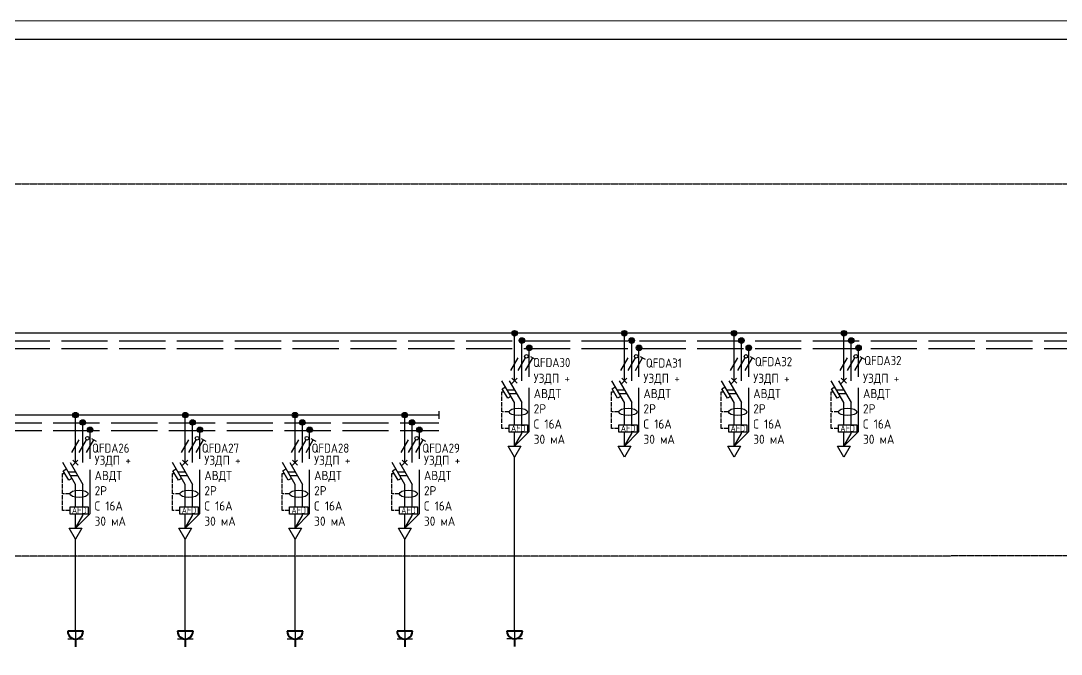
# Model space of a CAD drawing. Header units: millimetres. Extents: x -32 to 417638015, y -35 to 175284279.
# Drawn here: x 416453042 to 416481474, y 175224854 to 175242179 of the extents above; entities that cross this region are included whole.
import ezdxf
from ezdxf.enums import TextEntityAlignment as Align

# ---------------------------------------------------------------- set-up
doc = ezdxf.new("R2010")
doc.units = ezdxf.units.MM
doc.linetypes.add('ACAD_ISO02W100', pattern=[15, 12, -3])
doc.linetypes.add('DASHED2', pattern=[0.375, 0.25, -0.125])
for name, color, linetype in [('4_Однолинейная схема', 7, 'Continuous'), ('A-HATCH-WALL', 7, 'Continuous'), ('RAMKA', 7, 'Continuous')]:
    doc.layers.add(name, color=color, linetype=linetype)
doc.layers.add('ЭОМ_Розетки быт', color=5, linetype='Continuous', lineweight=30)
doc.styles.add('DS23_Isopeur', font='isocpeur.ttf')
doc.styles.add('gost 2.5', font='GOST_Common.ttf', dxfattribs={"width": 0.9, "height": 2.5})
doc.styles.add('GOST Common', font='GOST_Common.ttf', dxfattribs={"width": 0.9, "height": 350})
doc.styles.add('GOST Common ISO', font='GOST_Common.ttf', dxfattribs={"width": 0.9, "height": 2.5})
doc.styles.add('RAMKA', font='isocpeur.ttf', dxfattribs={"oblique": 15, "height": 5})
doc.styles.get("Standard").update_dxf_attribs({"font": 'arial.ttf'})

# ---------------------------------------------------------------- blocks, each defined once
blk = doc.blocks.new('*U521')
at = {"layer": '4_Однолинейная схема'}
blk.add_line((103000, 0), (0, 0), dxfattribs=at)
at = {"layer": '4_Однолинейная схема', "linetype": 'ACAD_ISO02W100', "ltscale": 100}
for p, q in [((0, -200), (103000, -200)), ((0, -400), (103000, -400))]:
    blk.add_line(p, q, dxfattribs=at)
blk = doc.blocks.new('*U1075')
at = {"lineweight": -2}
h = blk.add_hatch(color=256, dxfattribs=at)
h.dxf.hatch_style = 1
edge = h.paths.add_edge_path()
edge.add_arc((0, 0), 0.75, 0, 360)
at = {"layer": 'A-HATCH-WALL', "lineweight": -2}
h = blk.add_hatch(color=256, dxfattribs=at)
h.dxf.hatch_style = 1
edge = h.paths.add_edge_path()
edge.add_arc((2, -2), 0.75, 0, 360)
h = blk.add_hatch(color=256, dxfattribs=at)
h.dxf.hatch_style = 1
edge = h.paths.add_edge_path()
edge.add_arc((4, -4), 0.75, 0, 360)
at = {"lineweight": -2}
for points in [[(0, -13), (0, 0)], [(0, -25.05), (0, -19), (-3.46, -13)], [(-1.46, -13), (2, -19)], [(-0.73, -13.73), (0.69, -12.31)], [(0.71, -13.71), (-0.71, -12.29)], [(-0.98, -17.3), (-1.85, -17.8), (-3.35, -15.2), (-2.48, -14.7)], [(-2.02, -15.5), (-0.02, -15.5)], [(-1.44, -16.5), (0.56, -16.5)], [(0, -30.92), (0, -27.05)]]:
    blk.add_lwpolyline(points, dxfattribs=at)
at = {"linetype": 'ACAD_ISO02W100', "lineweight": -2}
for points in [[(2, -13), (2, -2)], [(4, -26.92), (4, -4)], [(2, -25.05), (2, -19)], [(0, -30.92), (4, -26.92)], [(0, -30.92), (2, -27.46), (2, -26.97)]]:
    blk.add_lwpolyline(points, dxfattribs=at)
at = {"color": 1, "lineweight": -2}
for points in [[(-1, -10.23), (1, -6.77)], [(1, -10.23), (3, -6.77)], [(3, -10.23), (5, -6.77)], [(4.35, -6.39), (5.65, -7.14)]]:
    blk.add_lwpolyline(points, dxfattribs=at)
at = {"color": 1, "linetype": 'ACAD_ISO02W100', "lineweight": -2, "ltscale": 0.1}
for points in [[(-3.5, -21.53), (-3.5, -21.53), (-3.5, -16), (-2.89, -16)], [(-1.5, -21.53), (-3.5, -21.53)], [(-1.5, -26.05), (-3.5, -26.05), (-3.5, -21.53)]]:
    blk.add_lwpolyline(points, dxfattribs=at)
at = {"lineweight": -2}
blk.add_lwpolyline([(0, -33.92), (-1.73, -30.92), (1.73, -30.92)], close=True, dxfattribs=at)
for centre in [(0, 0), (2, -2), (4, -4)]:
    blk.add_circle(centre, 0.75, dxfattribs=at)
at = {"color": 1, "lineweight": -2}
blk.add_circle((3.25, -6.33), 0.5, dxfattribs=at)
at = {"lineweight": -2}
blk.add_ellipse((1, -21.53), major_axis=(2.5, 0), ratio=0.4, dxfattribs=at)
at = {"style": 'GOST Common ISO', "width": 0.9}
blk.add_attdef('ФАЗА', text='', height=2.5, dxfattribs=at).set_placement((0, 2), align=Align.CENTER)
at = {"lineweight": -2}
blk.add_wipeout([(-1.49, -25.05), (3.5, -25.05), (3.5, -27.05), (-1.49, -27.05)], dxfattribs=at)
blk.add_lwpolyline([(3.5, -27.05), (-1.49, -27.05), (-1.49, -25.05), (3.5, -25.05)], close=True, dxfattribs=at)
at = {"lineweight": -2, "insert": (1, -26.05), "char_height": 1.75, "attachment_point": 5, "style": 'GOST Common ISO'}
blk.add_mtext_dynamic_manual_height_columns('AFD', width=4.9912, gutter_width=12.5, heights=[0], dxfattribs=at)
blk = doc.blocks.new('*U1082')
at = {"lineweight": -2}
h = blk.add_hatch(color=256, dxfattribs=at)
h.dxf.hatch_style = 1
edge = h.paths.add_edge_path()
edge.add_arc((0, 0), 0.75, 0, 360)
at = {"layer": 'A-HATCH-WALL', "lineweight": -2}
h = blk.add_hatch(color=256, dxfattribs=at)
h.dxf.hatch_style = 1
edge = h.paths.add_edge_path()
edge.add_arc((2, -2), 0.75, 0, 360)
h = blk.add_hatch(color=256, dxfattribs=at)
h.dxf.hatch_style = 1
edge = h.paths.add_edge_path()
edge.add_arc((4, -4), 0.75, 0, 360)
at = {"lineweight": -2}
for points in [[(0, -13), (0, 0)], [(0, -25.05), (0, -19), (-3.46, -13)], [(-1.46, -13), (2, -19)], [(-0.73, -13.73), (0.69, -12.31)], [(0.71, -13.71), (-0.71, -12.29)], [(-0.98, -17.3), (-1.85, -17.8), (-3.35, -15.2), (-2.48, -14.7)], [(-2.02, -15.5), (-0.02, -15.5)], [(-1.44, -16.5), (0.56, -16.5)], [(0, -30.92), (0, -27.05)]]:
    blk.add_lwpolyline(points, dxfattribs=at)
at = {"linetype": 'ACAD_ISO02W100', "lineweight": -2}
for points in [[(2, -13), (2, -2)], [(4, -26.92), (4, -4)], [(2, -25.05), (2, -19)], [(0, -30.92), (4, -26.92)], [(0, -30.92), (2, -27.46), (2, -26.97)]]:
    blk.add_lwpolyline(points, dxfattribs=at)
at = {"color": 1, "lineweight": -2}
for points in [[(-1, -10.23), (1, -6.77)], [(1, -10.23), (3, -6.77)], [(3, -10.23), (5, -6.77)], [(4.35, -6.39), (5.65, -7.14)]]:
    blk.add_lwpolyline(points, dxfattribs=at)
at = {"color": 1, "linetype": 'ACAD_ISO02W100', "lineweight": -2, "ltscale": 0.1}
for points in [[(-3.5, -21.53), (-3.5, -21.53), (-3.5, -16), (-2.89, -16)], [(-1.5, -21.53), (-3.5, -21.53)], [(-1.5, -26.05), (-3.5, -26.05), (-3.5, -21.53)]]:
    blk.add_lwpolyline(points, dxfattribs=at)
at = {"lineweight": -2}
blk.add_lwpolyline([(0, -33.92), (-1.73, -30.92), (1.73, -30.92)], close=True, dxfattribs=at)
for centre in [(0, 0), (2, -2), (4, -4)]:
    blk.add_circle(centre, 0.75, dxfattribs=at)
at = {"color": 1, "lineweight": -2}
blk.add_circle((3.25, -6.33), 0.5, dxfattribs=at)
at = {"lineweight": -2}
blk.add_ellipse((1, -21.53), major_axis=(2.5, 0), ratio=0.4, dxfattribs=at)
at = {"style": 'GOST Common ISO', "width": 0.9}
blk.add_attdef('ФАЗА', text='', height=2.5, dxfattribs=at).set_placement((0, 2), align=Align.CENTER)
at = {"lineweight": -2}
blk.add_wipeout([(-1.49, -25.05), (3.5, -25.05), (3.5, -27.05), (-1.49, -27.05)], dxfattribs=at)
blk.add_lwpolyline([(3.5, -27.05), (-1.49, -27.05), (-1.49, -25.05), (3.5, -25.05)], close=True, dxfattribs=at)
at = {"lineweight": -2, "insert": (1, -26.05), "char_height": 1.75, "attachment_point": 5, "style": 'GOST Common ISO'}
blk.add_mtext_dynamic_manual_height_columns('AFD', width=4.9912, gutter_width=12.5, heights=[0], dxfattribs=at)
blk = doc.blocks.new('*U1083')
at = {"lineweight": -2}
h = blk.add_hatch(color=256, dxfattribs=at)
h.dxf.hatch_style = 1
edge = h.paths.add_edge_path()
edge.add_arc((0, 0), 0.75, 0, 360)
at = {"layer": 'A-HATCH-WALL', "lineweight": -2}
h = blk.add_hatch(color=256, dxfattribs=at)
h.dxf.hatch_style = 1
edge = h.paths.add_edge_path()
edge.add_arc((2, -2), 0.75, 0, 360)
h = blk.add_hatch(color=256, dxfattribs=at)
h.dxf.hatch_style = 1
edge = h.paths.add_edge_path()
edge.add_arc((4, -4), 0.75, 0, 360)
at = {"lineweight": -2}
for points in [[(0, -13), (0, 0)], [(0, -25.05), (0, -19), (-3.46, -13)], [(-1.46, -13), (2, -19)], [(-0.73, -13.73), (0.69, -12.31)], [(0.71, -13.71), (-0.71, -12.29)], [(-0.98, -17.3), (-1.85, -17.8), (-3.35, -15.2), (-2.48, -14.7)], [(-2.02, -15.5), (-0.02, -15.5)], [(-1.44, -16.5), (0.56, -16.5)], [(0, -30.92), (0, -27.05)]]:
    blk.add_lwpolyline(points, dxfattribs=at)
at = {"linetype": 'ACAD_ISO02W100', "lineweight": -2}
for points in [[(2, -13), (2, -2)], [(4, -26.92), (4, -4)], [(2, -25.05), (2, -19)], [(0, -30.92), (4, -26.92)], [(0, -30.92), (2, -27.46), (2, -26.97)]]:
    blk.add_lwpolyline(points, dxfattribs=at)
at = {"color": 1, "lineweight": -2}
for points in [[(-1, -10.23), (1, -6.77)], [(1, -10.23), (3, -6.77)], [(3, -10.23), (5, -6.77)], [(4.35, -6.39), (5.65, -7.14)]]:
    blk.add_lwpolyline(points, dxfattribs=at)
at = {"color": 1, "linetype": 'ACAD_ISO02W100', "lineweight": -2, "ltscale": 0.1}
for points in [[(-3.5, -21.53), (-3.5, -21.53), (-3.5, -16), (-2.89, -16)], [(-1.5, -21.53), (-3.5, -21.53)], [(-1.5, -26.05), (-3.5, -26.05), (-3.5, -21.53)]]:
    blk.add_lwpolyline(points, dxfattribs=at)
at = {"lineweight": -2}
blk.add_lwpolyline([(0, -33.92), (-1.73, -30.92), (1.73, -30.92)], close=True, dxfattribs=at)
for centre in [(0, 0), (2, -2), (4, -4)]:
    blk.add_circle(centre, 0.75, dxfattribs=at)
at = {"color": 1, "lineweight": -2}
blk.add_circle((3.25, -6.33), 0.5, dxfattribs=at)
at = {"lineweight": -2}
blk.add_ellipse((1, -21.53), major_axis=(2.5, 0), ratio=0.4, dxfattribs=at)
at = {"style": 'GOST Common ISO', "width": 0.9}
blk.add_attdef('ФАЗА', text='', height=2.5, dxfattribs=at).set_placement((0, 2), align=Align.CENTER)
at = {"lineweight": -2}
blk.add_wipeout([(-1.49, -25.05), (3.5, -25.05), (3.5, -27.05), (-1.49, -27.05)], dxfattribs=at)
blk.add_lwpolyline([(3.5, -27.05), (-1.49, -27.05), (-1.49, -25.05), (3.5, -25.05)], close=True, dxfattribs=at)
at = {"lineweight": -2, "insert": (1, -26.05), "char_height": 1.75, "attachment_point": 5, "style": 'GOST Common ISO'}
blk.add_mtext_dynamic_manual_height_columns('AFD', width=4.9912, gutter_width=12.5, heights=[0], dxfattribs=at)
blk = doc.blocks.new('*U1084')
at = {"lineweight": -2}
h = blk.add_hatch(color=256, dxfattribs=at)
h.dxf.hatch_style = 1
edge = h.paths.add_edge_path()
edge.add_arc((0, 0), 0.75, 0, 360)
at = {"layer": 'A-HATCH-WALL', "lineweight": -2}
h = blk.add_hatch(color=256, dxfattribs=at)
h.dxf.hatch_style = 1
edge = h.paths.add_edge_path()
edge.add_arc((2, -2), 0.75, 0, 360)
h = blk.add_hatch(color=256, dxfattribs=at)
h.dxf.hatch_style = 1
edge = h.paths.add_edge_path()
edge.add_arc((4, -4), 0.75, 0, 360)
at = {"lineweight": -2}
for points in [[(0, -13), (0, 0)], [(0, -25.05), (0, -19), (-3.46, -13)], [(-1.46, -13), (2, -19)], [(-0.73, -13.73), (0.69, -12.31)], [(0.71, -13.71), (-0.71, -12.29)], [(-0.98, -17.3), (-1.85, -17.8), (-3.35, -15.2), (-2.48, -14.7)], [(-2.02, -15.5), (-0.02, -15.5)], [(-1.44, -16.5), (0.56, -16.5)], [(0, -30.92), (0, -27.05)]]:
    blk.add_lwpolyline(points, dxfattribs=at)
at = {"linetype": 'ACAD_ISO02W100', "lineweight": -2}
for points in [[(2, -13), (2, -2)], [(4, -26.92), (4, -4)], [(2, -25.05), (2, -19)], [(0, -30.92), (4, -26.92)], [(0, -30.92), (2, -27.46), (2, -26.97)]]:
    blk.add_lwpolyline(points, dxfattribs=at)
at = {"color": 1, "lineweight": -2}
for points in [[(-1, -10.23), (1, -6.77)], [(1, -10.23), (3, -6.77)], [(3, -10.23), (5, -6.77)], [(4.35, -6.39), (5.65, -7.14)]]:
    blk.add_lwpolyline(points, dxfattribs=at)
at = {"color": 1, "linetype": 'ACAD_ISO02W100', "lineweight": -2, "ltscale": 0.1}
for points in [[(-3.5, -21.53), (-3.5, -21.53), (-3.5, -16), (-2.89, -16)], [(-1.5, -21.53), (-3.5, -21.53)], [(-1.5, -26.05), (-3.5, -26.05), (-3.5, -21.53)]]:
    blk.add_lwpolyline(points, dxfattribs=at)
at = {"lineweight": -2}
blk.add_lwpolyline([(0, -33.92), (-1.73, -30.92), (1.73, -30.92)], close=True, dxfattribs=at)
for centre in [(0, 0), (2, -2), (4, -4)]:
    blk.add_circle(centre, 0.75, dxfattribs=at)
at = {"color": 1, "lineweight": -2}
blk.add_circle((3.25, -6.33), 0.5, dxfattribs=at)
at = {"lineweight": -2}
blk.add_ellipse((1, -21.53), major_axis=(2.5, 0), ratio=0.4, dxfattribs=at)
at = {"style": 'GOST Common ISO', "width": 0.9}
blk.add_attdef('ФАЗА', text='', height=2.5, dxfattribs=at).set_placement((0, 2), align=Align.CENTER)
at = {"lineweight": -2}
blk.add_wipeout([(-1.49, -25.05), (3.5, -25.05), (3.5, -27.05), (-1.49, -27.05)], dxfattribs=at)
blk.add_lwpolyline([(3.5, -27.05), (-1.49, -27.05), (-1.49, -25.05), (3.5, -25.05)], close=True, dxfattribs=at)
at = {"lineweight": -2, "insert": (1, -26.05), "char_height": 1.75, "attachment_point": 5, "style": 'GOST Common ISO'}
blk.add_mtext_dynamic_manual_height_columns('AFD', width=4.9912, gutter_width=12.5, heights=[0], dxfattribs=at)
blk = doc.blocks.new('*U1085')
at = {"lineweight": -2}
h = blk.add_hatch(color=256, dxfattribs=at)
h.dxf.hatch_style = 1
edge = h.paths.add_edge_path()
edge.add_arc((0, 0), 0.75, 0, 360)
at = {"layer": 'A-HATCH-WALL', "lineweight": -2}
h = blk.add_hatch(color=256, dxfattribs=at)
h.dxf.hatch_style = 1
edge = h.paths.add_edge_path()
edge.add_arc((2, -2), 0.75, 0, 360)
h = blk.add_hatch(color=256, dxfattribs=at)
h.dxf.hatch_style = 1
edge = h.paths.add_edge_path()
edge.add_arc((4, -4), 0.75, 0, 360)
at = {"lineweight": -2}
for points in [[(0, -13), (0, 0)], [(0, -25.05), (0, -19), (-3.46, -13)], [(-1.46, -13), (2, -19)], [(-0.73, -13.73), (0.69, -12.31)], [(0.71, -13.71), (-0.71, -12.29)], [(-0.98, -17.3), (-1.85, -17.8), (-3.35, -15.2), (-2.48, -14.7)], [(-2.02, -15.5), (-0.02, -15.5)], [(-1.44, -16.5), (0.56, -16.5)], [(0, -30.92), (0, -27.05)]]:
    blk.add_lwpolyline(points, dxfattribs=at)
at = {"linetype": 'ACAD_ISO02W100', "lineweight": -2}
for points in [[(2, -13), (2, -2)], [(4, -26.92), (4, -4)], [(2, -25.05), (2, -19)], [(0, -30.92), (4, -26.92)], [(0, -30.92), (2, -27.46), (2, -26.97)]]:
    blk.add_lwpolyline(points, dxfattribs=at)
at = {"color": 1, "lineweight": -2}
for points in [[(-1, -10.23), (1, -6.77)], [(1, -10.23), (3, -6.77)], [(3, -10.23), (5, -6.77)], [(4.35, -6.39), (5.65, -7.14)]]:
    blk.add_lwpolyline(points, dxfattribs=at)
at = {"color": 1, "linetype": 'ACAD_ISO02W100', "lineweight": -2, "ltscale": 0.1}
for points in [[(-3.5, -21.53), (-3.5, -21.53), (-3.5, -16), (-2.89, -16)], [(-1.5, -21.53), (-3.5, -21.53)], [(-1.5, -26.05), (-3.5, -26.05), (-3.5, -21.53)]]:
    blk.add_lwpolyline(points, dxfattribs=at)
at = {"lineweight": -2}
blk.add_lwpolyline([(0, -33.92), (-1.73, -30.92), (1.73, -30.92)], close=True, dxfattribs=at)
for centre in [(0, 0), (2, -2), (4, -4)]:
    blk.add_circle(centre, 0.75, dxfattribs=at)
at = {"color": 1, "lineweight": -2}
blk.add_circle((3.25, -6.33), 0.5, dxfattribs=at)
at = {"lineweight": -2}
blk.add_ellipse((1, -21.53), major_axis=(2.5, 0), ratio=0.4, dxfattribs=at)
at = {"style": 'GOST Common ISO', "width": 0.9}
blk.add_attdef('ФАЗА', text='', height=2.5, dxfattribs=at).set_placement((0, 2), align=Align.CENTER)
at = {"lineweight": -2}
blk.add_wipeout([(-1.49, -25.05), (3.5, -25.05), (3.5, -27.05), (-1.49, -27.05)], dxfattribs=at)
blk.add_lwpolyline([(3.5, -27.05), (-1.49, -27.05), (-1.49, -25.05), (3.5, -25.05)], close=True, dxfattribs=at)
at = {"lineweight": -2, "insert": (1, -26.05), "char_height": 1.75, "attachment_point": 5, "style": 'GOST Common ISO'}
blk.add_mtext_dynamic_manual_height_columns('AFD', width=4.9912, gutter_width=12.5, heights=[0], dxfattribs=at)
blk = doc.blocks.new('*U1086')
at = {"lineweight": -2}
h = blk.add_hatch(color=256, dxfattribs=at)
h.dxf.hatch_style = 1
edge = h.paths.add_edge_path()
edge.add_arc((0, 0), 0.75, 0, 360)
at = {"layer": 'A-HATCH-WALL', "lineweight": -2}
h = blk.add_hatch(color=256, dxfattribs=at)
h.dxf.hatch_style = 1
edge = h.paths.add_edge_path()
edge.add_arc((2, -2), 0.75, 0, 360)
h = blk.add_hatch(color=256, dxfattribs=at)
h.dxf.hatch_style = 1
edge = h.paths.add_edge_path()
edge.add_arc((4, -4), 0.75, 0, 360)
at = {"lineweight": -2}
for points in [[(0, -13), (0, 0)], [(0, -25.05), (0, -19), (-3.46, -13)], [(-1.46, -13), (2, -19)], [(-0.73, -13.73), (0.69, -12.31)], [(0.71, -13.71), (-0.71, -12.29)], [(-0.98, -17.3), (-1.85, -17.8), (-3.35, -15.2), (-2.48, -14.7)], [(-2.02, -15.5), (-0.02, -15.5)], [(-1.44, -16.5), (0.56, -16.5)], [(0, -30.92), (0, -27.05)]]:
    blk.add_lwpolyline(points, dxfattribs=at)
at = {"linetype": 'ACAD_ISO02W100', "lineweight": -2}
for points in [[(2, -13), (2, -2)], [(4, -26.92), (4, -4)], [(2, -25.05), (2, -19)], [(0, -30.92), (4, -26.92)], [(0, -30.92), (2, -27.46), (2, -26.97)]]:
    blk.add_lwpolyline(points, dxfattribs=at)
at = {"color": 1, "lineweight": -2}
for points in [[(-1, -10.23), (1, -6.77)], [(1, -10.23), (3, -6.77)], [(3, -10.23), (5, -6.77)], [(4.35, -6.39), (5.65, -7.14)]]:
    blk.add_lwpolyline(points, dxfattribs=at)
at = {"color": 1, "linetype": 'ACAD_ISO02W100', "lineweight": -2, "ltscale": 0.1}
for points in [[(-3.5, -21.53), (-3.5, -21.53), (-3.5, -16), (-2.89, -16)], [(-1.5, -21.53), (-3.5, -21.53)], [(-1.5, -26.05), (-3.5, -26.05), (-3.5, -21.53)]]:
    blk.add_lwpolyline(points, dxfattribs=at)
at = {"lineweight": -2}
blk.add_lwpolyline([(0, -33.92), (-1.73, -30.92), (1.73, -30.92)], close=True, dxfattribs=at)
for centre in [(0, 0), (2, -2), (4, -4)]:
    blk.add_circle(centre, 0.75, dxfattribs=at)
at = {"color": 1, "lineweight": -2}
blk.add_circle((3.25, -6.33), 0.5, dxfattribs=at)
at = {"lineweight": -2}
blk.add_ellipse((1, -21.53), major_axis=(2.5, 0), ratio=0.4, dxfattribs=at)
at = {"style": 'GOST Common ISO', "width": 0.9}
blk.add_attdef('ФАЗА', text='', height=2.5, dxfattribs=at).set_placement((0, 2), align=Align.CENTER)
at = {"lineweight": -2}
blk.add_wipeout([(-1.49, -25.05), (3.5, -25.05), (3.5, -27.05), (-1.49, -27.05)], dxfattribs=at)
blk.add_lwpolyline([(3.5, -27.05), (-1.49, -27.05), (-1.49, -25.05), (3.5, -25.05)], close=True, dxfattribs=at)
at = {"lineweight": -2, "insert": (1, -26.05), "char_height": 1.75, "attachment_point": 5, "style": 'GOST Common ISO'}
blk.add_mtext_dynamic_manual_height_columns('AFD', width=4.9912, gutter_width=12.5, heights=[0], dxfattribs=at)
blk = doc.blocks.new('*U1087')
at = {"lineweight": -2}
h = blk.add_hatch(color=256, dxfattribs=at)
h.dxf.hatch_style = 1
edge = h.paths.add_edge_path()
edge.add_arc((0, 0), 0.75, 0, 360)
at = {"layer": 'A-HATCH-WALL', "lineweight": -2}
h = blk.add_hatch(color=256, dxfattribs=at)
h.dxf.hatch_style = 1
edge = h.paths.add_edge_path()
edge.add_arc((2, -2), 0.75, 0, 360)
h = blk.add_hatch(color=256, dxfattribs=at)
h.dxf.hatch_style = 1
edge = h.paths.add_edge_path()
edge.add_arc((4, -4), 0.75, 0, 360)
at = {"lineweight": -2}
for points in [[(0, -13), (0, 0)], [(0, -25.05), (0, -19), (-3.46, -13)], [(-1.46, -13), (2, -19)], [(-0.73, -13.73), (0.69, -12.31)], [(0.71, -13.71), (-0.71, -12.29)], [(-0.98, -17.3), (-1.85, -17.8), (-3.35, -15.2), (-2.48, -14.7)], [(-2.02, -15.5), (-0.02, -15.5)], [(-1.44, -16.5), (0.56, -16.5)], [(0, -30.92), (0, -27.05)]]:
    blk.add_lwpolyline(points, dxfattribs=at)
at = {"linetype": 'ACAD_ISO02W100', "lineweight": -2}
for points in [[(2, -13), (2, -2)], [(4, -26.92), (4, -4)], [(2, -25.05), (2, -19)], [(0, -30.92), (4, -26.92)], [(0, -30.92), (2, -27.46), (2, -26.97)]]:
    blk.add_lwpolyline(points, dxfattribs=at)
at = {"color": 1, "lineweight": -2}
for points in [[(-1, -10.23), (1, -6.77)], [(1, -10.23), (3, -6.77)], [(3, -10.23), (5, -6.77)], [(4.35, -6.39), (5.65, -7.14)]]:
    blk.add_lwpolyline(points, dxfattribs=at)
at = {"color": 1, "linetype": 'ACAD_ISO02W100', "lineweight": -2, "ltscale": 0.1}
for points in [[(-3.5, -21.53), (-3.5, -21.53), (-3.5, -16), (-2.89, -16)], [(-1.5, -21.53), (-3.5, -21.53)], [(-1.5, -26.05), (-3.5, -26.05), (-3.5, -21.53)]]:
    blk.add_lwpolyline(points, dxfattribs=at)
at = {"lineweight": -2}
blk.add_lwpolyline([(0, -33.92), (-1.73, -30.92), (1.73, -30.92)], close=True, dxfattribs=at)
for centre in [(0, 0), (2, -2), (4, -4)]:
    blk.add_circle(centre, 0.75, dxfattribs=at)
at = {"color": 1, "lineweight": -2}
blk.add_circle((3.25, -6.33), 0.5, dxfattribs=at)
at = {"lineweight": -2}
blk.add_ellipse((1, -21.53), major_axis=(2.5, 0), ratio=0.4, dxfattribs=at)
at = {"style": 'GOST Common ISO', "width": 0.9}
blk.add_attdef('ФАЗА', text='', height=2.5, dxfattribs=at).set_placement((0, 2), align=Align.CENTER)
at = {"lineweight": -2}
blk.add_wipeout([(-1.49, -25.05), (3.5, -25.05), (3.5, -27.05), (-1.49, -27.05)], dxfattribs=at)
blk.add_lwpolyline([(3.5, -27.05), (-1.49, -27.05), (-1.49, -25.05), (3.5, -25.05)], close=True, dxfattribs=at)
at = {"lineweight": -2, "insert": (1, -26.05), "char_height": 1.75, "attachment_point": 5, "style": 'GOST Common ISO'}
blk.add_mtext_dynamic_manual_height_columns('AFD', width=4.9912, gutter_width=12.5, heights=[0], dxfattribs=at)
blk = doc.blocks.new('*U1062')
at = {"lineweight": -2}
h = blk.add_hatch(color=256, dxfattribs=at)
h.dxf.hatch_style = 1
edge = h.paths.add_edge_path()
edge.add_arc((0, 0), 0.75, 0, 360)
at = {"layer": 'A-HATCH-WALL', "lineweight": -2}
h = blk.add_hatch(color=256, dxfattribs=at)
h.dxf.hatch_style = 1
edge = h.paths.add_edge_path()
edge.add_arc((2, -2), 0.75, 0, 360)
h = blk.add_hatch(color=256, dxfattribs=at)
h.dxf.hatch_style = 1
edge = h.paths.add_edge_path()
edge.add_arc((4, -4), 0.75, 0, 360)
at = {"lineweight": -2}
for points in [[(0, -13), (0, 0)], [(0, -25.05), (0, -19), (-3.46, -13)], [(-1.46, -13), (2, -19)], [(-0.73, -13.73), (0.69, -12.31)], [(0.71, -13.71), (-0.71, -12.29)], [(-0.98, -17.3), (-1.85, -17.8), (-3.35, -15.2), (-2.48, -14.7)], [(-2.02, -15.5), (-0.02, -15.5)], [(-1.44, -16.5), (0.56, -16.5)], [(0, -30.92), (0, -27.05)]]:
    blk.add_lwpolyline(points, dxfattribs=at)
at = {"linetype": 'ACAD_ISO02W100', "lineweight": -2}
for points in [[(2, -13), (2, -2)], [(4, -26.92), (4, -4)], [(2, -25.05), (2, -19)], [(0, -30.92), (4, -26.92)], [(0, -30.92), (2, -27.46), (2, -26.97)]]:
    blk.add_lwpolyline(points, dxfattribs=at)
at = {"color": 1, "lineweight": -2}
for points in [[(-1, -10.23), (1, -6.77)], [(1, -10.23), (3, -6.77)], [(3, -10.23), (5, -6.77)], [(4.35, -6.39), (5.65, -7.14)]]:
    blk.add_lwpolyline(points, dxfattribs=at)
at = {"color": 1, "linetype": 'ACAD_ISO02W100', "lineweight": -2, "ltscale": 0.1}
for points in [[(-3.5, -21.53), (-3.5, -21.53), (-3.5, -16), (-2.89, -16)], [(-1.5, -21.53), (-3.5, -21.53)], [(-1.5, -26.05), (-3.5, -26.05), (-3.5, -21.53)]]:
    blk.add_lwpolyline(points, dxfattribs=at)
at = {"lineweight": -2}
blk.add_lwpolyline([(0, -33.92), (-1.73, -30.92), (1.73, -30.92)], close=True, dxfattribs=at)
for centre in [(0, 0), (2, -2), (4, -4)]:
    blk.add_circle(centre, 0.75, dxfattribs=at)
at = {"color": 1, "lineweight": -2}
blk.add_circle((3.25, -6.33), 0.5, dxfattribs=at)
at = {"lineweight": -2}
blk.add_ellipse((1, -21.53), major_axis=(2.5, 0), ratio=0.4, dxfattribs=at)
at = {"style": 'GOST Common ISO', "width": 0.9}
blk.add_attdef('ФАЗА', text='', height=2.5, dxfattribs=at).set_placement((0, 2), align=Align.CENTER)
at = {"lineweight": -2}
blk.add_wipeout([(-1.49, -25.05), (3.5, -25.05), (3.5, -27.05), (-1.49, -27.05)], dxfattribs=at)
blk.add_lwpolyline([(3.5, -27.05), (-1.49, -27.05), (-1.49, -25.05), (3.5, -25.05)], close=True, dxfattribs=at)
at = {"lineweight": -2, "insert": (1, -26.05), "char_height": 1.75, "attachment_point": 5, "style": 'GOST Common ISO'}
blk.add_mtext_dynamic_manual_height_columns('AFD', width=4.9912, gutter_width=12.5, heights=[0], dxfattribs=at)
blk = doc.blocks.new('*U459')
at = {"layer": '4_Однолинейная схема'}
for p, q in [((0, 100), (0, -100)), ((25000, 0), (0, 0)), ((25000, 100), (25000, -100))]:
    blk.add_line(p, q, dxfattribs=at)
at = {"layer": '4_Однолинейная схема', "color": 1}
for p, q in [((151, -141), (434, 141)), ((251, -141), (534, 141)), ((351, -141), (634, 141)), ((484, -341), (738, -87)), ((623, -541), (906, -259))]:
    blk.add_line(p, q, dxfattribs=at)
at = {"layer": '4_Однолинейная схема', "linetype": 'ACAD_ISO02W100', "ltscale": 100}
for p, q in [((0, -200), (25000, -200)), ((0, -400), (25000, -400))]:
    blk.add_line(p, q, dxfattribs=at)
at = {"layer": '4_Однолинейная схема', "color": 1}
blk.add_lwpolyline([(934, -286), (878, -231)], dxfattribs=at)
blk.add_circle((767, -59), 40.4, dxfattribs=at)
at = {"layer": '4_Однолинейная схема', "style": 'gost 2.5', "width": 0.875}
for s, p in [('L1,2,3', (-733, 125)), ('N', (-409, -241)), ('PE', (-409, -611))]:
    blk.add_text(s, height=250, dxfattribs=at).set_placement(p)
blk = doc.blocks.new('*U1068')
at = {"lineweight": 5, "transparency": 33554687}
blk.add_lwpolyline([(0, 0), (0, 420), (1486, 420), (1486, 0)], close=True, dxfattribs=at)
at = {"lineweight": 30, "transparency": 33554687}
blk.add_lwpolyline([(20, 5), (20, 415), (1481, 415), (1481, 5)], close=True, dxfattribs=at)
at = {"transparency": 33554687, "style": 'RAMKA', "oblique": 15, "width": 0.9}
for tag, height, p in [('СТРАНИЦА', 0.00025, (1481, 415)), ('ДАТА1', 2.5, (1356, 32.5)), ('ДАТА2', 2.5, (1356, 27.5)), ('СТАДИЯ', 2.5, (1438.5, 25)), ('ЛИСТ', 2.5, (1453.5, 25)), ('ЛИСТОВ', 2.5, (1471, 25)), ('ДАТА3', 2.5, (1356, 22.5)), ('ДАТА4', 2.5, (1356, 17.5)), ('ДАТА5', 2.5, (1356, 12.5)), ('ДАТА6', 2.5, (1356, 7.5))]:
    blk.add_attdef(tag, text='', height=height, dxfattribs=at).set_placement(p, align=Align.MIDDLE_CENTER)
at = {"transparency": 33554687, "style": 'RAMKA', "oblique": 15, "width": 0.9, "flags": 8}
blk.add_attdef('ШИФР', text='', height=5, dxfattribs=at).set_placement((1421, 55), align=Align.MIDDLE_CENTER)
at = {"transparency": 33554687, "style": 'RAMKA', "oblique": 15, "width": 0.9}
for tag, p in [('ДОЛЖНОСТЬ1', (1297, 32.5)), ('ФИО1', (1317, 32.5)), ('ДОЛЖНОСТЬ2', (1297, 27.5)), ('ФИО2', (1317, 27.5)), ('ДОЛЖНОСТЬ3', (1297, 22.5)), ('ФИО3', (1317, 22.5)), ('ДОЛЖНОСТЬ4', (1297, 17.5)), ('ФИО4', (1317, 17.5)), ('ДОЛЖНОСТЬ5', (1297, 12.5)), ('ФИО5', (1317, 12.5)), ('ДОЛЖНОСТЬ6', (1297, 7.5)), ('ФИО6', (1317, 7.5))]:
    blk.add_attdef(tag, text='', height=2.5, dxfattribs=at).set_placement(p, align=Align.MIDDLE_LEFT)
at = {"lineweight": 13, "transparency": 33554687, "oblique": 15, "width": 0.9}
for tag, flags, p in [('НАИМЕНОВАНИЕ', 128, (1396, 12.5)), ('КОМПАНИЯ', 15, (1456, 12.5))]:
    blk.add_attdef(tag, text='', height=2.5, dxfattribs=dict(at, flags=flags)).set_placement(p, align=Align.MIDDLE_CENTER)
at = {"transparency": 33554687, "style": 'RAMKA', "oblique": 15, "width": 0.9, "flags": 8}
blk.add_attdef('ФОРМАТЛИСТА', text='', height=2.5, dxfattribs=at).set_placement((1452, 2.5), align=Align.MIDDLE_LEFT)
at = {"lineweight": 5, "transparency": 33554687, "oblique": 15, "width": 0.9, "flags": 128}
blk.add_attdef('ОБЪЕКТ', text='', height=2.5, dxfattribs=at).set_placement((1421, 42.5), align=Align.MIDDLE_CENTER)
blk = doc.blocks.new('*U74')
at = {"color": 0, "lineweight": 40}
for p, q in [((18, 249), (-18, -249)), ((249, -18), (499, -37))]:
    blk.add_line(p, q, dxfattribs=at)
at = {"color": 0}
for p, q in [((0, 0), (249, -18)), ((268, 231), (231, -268))]:
    blk.add_line(p, q, dxfattribs=at)
at = {"color": 0, "lineweight": 40}
blk.add_arc((0, 0), 250, 265.799, 85.799, dxfattribs=at)
at = {"color": 7, "style": 'GOST Common', "width": 0.9}
for tag, p in [('КОЛВО', (36, 425)), ('ВЫСОТА', (294, -391))]:
    blk.add_attdef(tag, p, '', height=350, dxfattribs=at)
at = {"color": 7, "linetype": 'ByBlock', "style": 'GOST Common', "width": 0.9}
blk.add_attdef('ГРУППА', text='', height=350, dxfattribs=at).set_placement((-568, 0), align=Align.RIGHT)
blk = doc.blocks.new('*U1057')
at = {"linetype": 'ByBlock', "lineweight": -2}
blk.add_lwpolyline([(0, -1), (0, 443.7)], dxfattribs=at)
at = {"layer": 'ЭОМ_Розетки быт', "color": 0, "xscale": 0.15, "yscale": 0.15, "zscale": 0.15, "rotation": 274.1958433846598}
blk.add_blockref('*U74', (0, -1), dxfattribs=at)
at = {"style": 'GOST Common ISO'}
for tag, p in [('ТРАССА', (-0.3, 0)), ('1_СТРОКА', (4.4, 0)), ('2_СТРОКА', (9.2, 0)), ('3_СТРОКА', (13.9, 0)), ('4_СТРОКА', (18.4, -0.2))]:
    blk.add_attdef(tag, p, '', height=2.5, rotation=90, dxfattribs=at)
blk = doc.blocks.new('*U1042')
at = {"linetype": 'ByBlock', "lineweight": -2}
blk.add_lwpolyline([(0, -1), (0, 443.7)], dxfattribs=at)
at = {"layer": 'ЭОМ_Розетки быт', "color": 0, "xscale": 0.15, "yscale": 0.15, "zscale": 0.15, "rotation": 274.1958433846598}
blk.add_blockref('*U74', (0, -1), dxfattribs=at)
at = {"style": 'GOST Common ISO'}
for tag, p in [('ТРАССА', (-0.3, 0)), ('1_СТРОКА', (4.4, 0)), ('2_СТРОКА', (9.2, 0)), ('3_СТРОКА', (13.9, 0)), ('4_СТРОКА', (18.4, -0.2))]:
    blk.add_attdef(tag, p, '', height=2.5, rotation=90, dxfattribs=at)
blk = doc.blocks.new('*U1043')
at = {"linetype": 'ByBlock', "lineweight": -2}
blk.add_lwpolyline([(0, -1), (0, 443.7)], dxfattribs=at)
at = {"layer": 'ЭОМ_Розетки быт', "color": 0, "xscale": 0.15, "yscale": 0.15, "zscale": 0.15, "rotation": 274.1958433846598}
blk.add_blockref('*U74', (0, -1), dxfattribs=at)
at = {"style": 'GOST Common ISO'}
for tag, p in [('ТРАССА', (-0.3, 0)), ('1_СТРОКА', (4.4, 0)), ('2_СТРОКА', (9.2, 0)), ('3_СТРОКА', (13.9, 0)), ('4_СТРОКА', (18.4, -0.2))]:
    blk.add_attdef(tag, p, '', height=2.5, rotation=90, dxfattribs=at)
blk = doc.blocks.new('*U1044')
at = {"linetype": 'ByBlock', "lineweight": -2}
blk.add_lwpolyline([(0, -1), (0, 443.7)], dxfattribs=at)
at = {"layer": 'ЭОМ_Розетки быт', "color": 0, "xscale": 0.15, "yscale": 0.15, "zscale": 0.15, "rotation": 274.1958433846598}
blk.add_blockref('*U74', (0, -1), dxfattribs=at)
at = {"style": 'GOST Common ISO'}
for tag, p in [('ТРАССА', (-0.3, 0)), ('1_СТРОКА', (4.4, 0)), ('2_СТРОКА', (9.2, 0)), ('3_СТРОКА', (13.9, 0)), ('4_СТРОКА', (18.4, -0.2))]:
    blk.add_attdef(tag, p, '', height=2.5, rotation=90, dxfattribs=at)
blk = doc.blocks.new('*U1031')
at = {"linetype": 'ByBlock', "lineweight": -2}
blk.add_lwpolyline([(0, -1), (0, 838.3)], dxfattribs=at)
at = {"layer": 'ЭОМ_Розетки быт', "color": 0, "xscale": 0.15, "yscale": 0.15, "zscale": 0.15, "rotation": 274.1958433846598}
blk.add_blockref('*U74', (0, -1), dxfattribs=at)
at = {"style": 'GOST Common ISO'}
for tag, p in [('ТРАССА', (-0.3, 0)), ('1_СТРОКА', (4.4, 0)), ('2_СТРОКА', (9.2, 0)), ('3_СТРОКА', (13.9, 0)), ('4_СТРОКА', (18.4, -0.2))]:
    blk.add_attdef(tag, p, '', height=2.5, rotation=90, dxfattribs=at)

msp = doc.modelspace()

# ---------------------------------------------------------------- linework, layer by layer
at = {"linetype": 'DASHED2'}
msp.add_lwpolyline([(416373752, 175227516), (416373752, 175237720), (416487189, 175237720), (416487186, 175227542)], close=True, dxfattribs=at)

# ---------------------------------------------------------------- block references
at = {"layer": '4_Однолинейная схема', "color": 0, "xscale": 1.05321876077635, "yscale": 1.05321876077635, "zscale": 1.05321876077635}
msp.add_blockref('*U521', (416375159, 175233637), dxfattribs=at)

# ---------------------------------------------------------------- next in the draw order: block references
at = {"xscale": 100, "yscale": 100, "zscale": 100}
for name, p in [('*U1085', (416466536, 175233634)), ('*U1086', (416469536, 175233634)), ('*U1087', (416472536, 175233634)), ('*U1062', (416475536, 175233634)), ('*U1075', (416454536, 175231393)), ('*U1082', (416457536, 175231393)), ('*U1083', (416460536, 175231393)), ('*U1084', (416463536, 175231393))]:
    msp.add_blockref(name, p, dxfattribs=at)

# ---------------------------------------------------------------- next in the draw order: block references
at = {"color": 1, "xscale": 5.664893170372438, "yscale": 5.664893170372438, "zscale": 5.664893170372438}
for name, p in [('*U1031', (416466536, 175225493)), ('*U1057', (416454536, 175225487)), ('*U1042', (416457536, 175225487)), ('*U1043', (416460536, 175225487)), ('*U1044', (416463536, 175225487))]:
    msp.add_blockref(name, p, dxfattribs=at)
at = {"layer": '4_Однолинейная схема', "color": 0, "xscale": 1.05321876077635, "yscale": 1.05321876077635, "zscale": 1.05321876077635}
msp.add_blockref('*U459', (416438132, 175231396), dxfattribs=at)
at = {"layer": 'RAMKA', "transparency": 33554687, "xscale": 100, "yscale": 100, "zscale": 100}
msp.add_blockref('*U1068', (416364644, 175200179), dxfattribs=at)

# ---------------------------------------------------------------- next in the draw order: texts
at = {"char_height": 250, "attachment_point": 1}
for s, insert, width, style in [('QFDA30', (416467042, 175232958), 849.79, 'GOST Common'), ('QFDA31', (416470125, 175232943), 849.79, 'GOST Common'), ('QFDA32', (416473104, 175232980), 849.79, 'GOST Common'), ('QFDA32', (416476092, 175233011), 849.79, 'GOST Common'), ('{\\W0.9;УЗДП + АВДТ\\P2Р\\PС 16А\\P30 мА}', (416467058, 175232525), 1244.38, 'DS23_Isopeur'), ('{\\W0.9;УЗДП + АВДТ\\P2Р\\PС 16А\\P30 мА}', (416470058, 175232525), 1244.38, 'DS23_Isopeur'), ('{\\W0.9;УЗДП + АВДТ\\P2Р\\PС 16А\\P30 мА}', (416473058, 175232525), 1244.38, 'DS23_Isopeur'), ('{\\W0.9;УЗДП + АВДТ\\P2Р\\PС 16А\\P30 мА}', (416476058, 175232525), 1244.38, 'DS23_Isopeur'), ('QFDA26', (416454989, 175230615), 849.79, 'GOST Common'), ('QFDA27', (416457989, 175230615), 849.79, 'GOST Common'), ('QFDA28', (416460989, 175230615), 849.79, 'GOST Common'), ('QFDA29', (416464015, 175230615), 849.79, 'GOST Common'), ('{\\W0.9;УЗДП + АВДТ\\P2Р\\PС 16А\\P30 мА}', (416455058, 175230284), 1244.38, 'DS23_Isopeur'), ('{\\W0.9;УЗДП + АВДТ\\P2Р\\PС 16А\\P30 мА}', (416458058, 175230284), 1244.38, 'DS23_Isopeur'), ('{\\W0.9;УЗДП + АВДТ\\P2Р\\PС 16А\\P30 мА}', (416461058, 175230284), 1244.38, 'DS23_Isopeur'), ('{\\W0.9;УЗДП + АВДТ\\P2Р\\PС 16А\\P30 мА}', (416464058, 175230284), 1244.38, 'DS23_Isopeur')]:
    msp.add_mtext(s, dxfattribs=dict(at, insert=insert, width=width, style=style))

doc.saveas('drawing.dxf')
